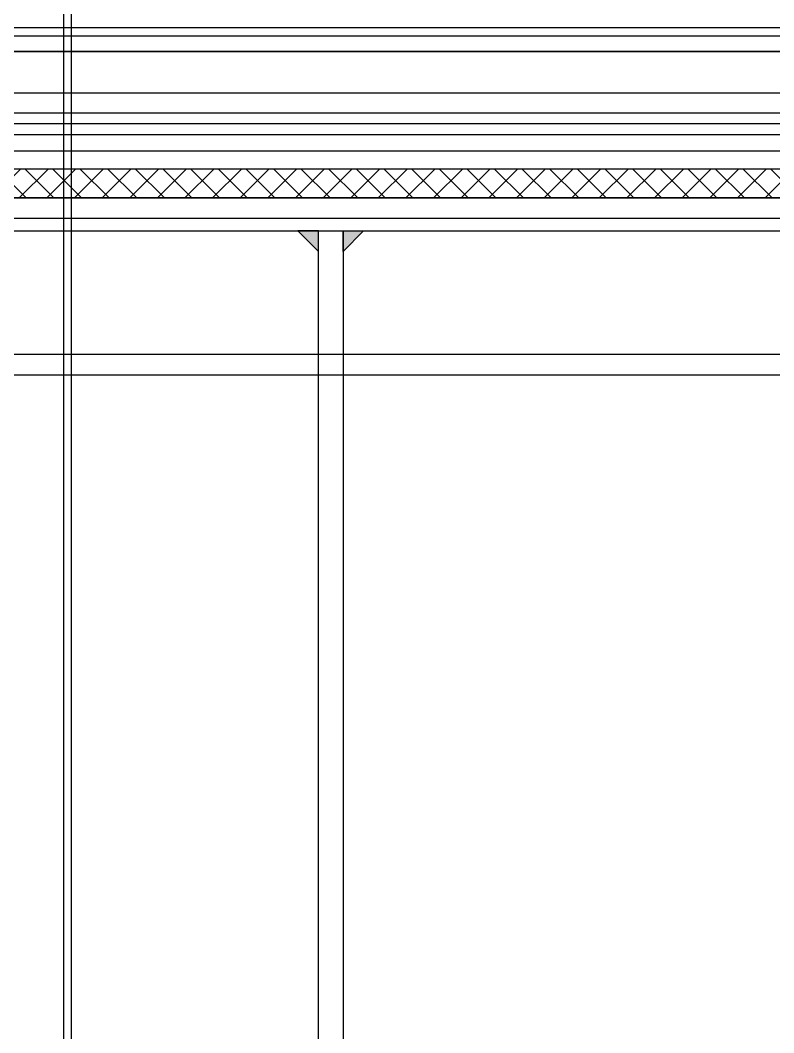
# Model space of a CAD drawing. Header units: centimetres. Extents: x 470464 to 524273, y 49611 to 59074.
# Drawn here: x 505247.33 to 505265.66, y 50550.61 to 50575.23 of the extents above; entities that cross this region are included whole.
import ezdxf

# ---------------------------------------------------------------- set-up
doc = ezdxf.new("R2010")
doc.units = ezdxf.units.CM
doc.header["$MEASUREMENT"] = 0
doc.layers.add('vinç', color=7, linetype='Continuous')

# ---------------------------------------------------------------- blocks, each defined once
blk = doc.blocks.new('ghfhjkdjfdkyufgfktuthkgt')
at = {"color": 2, "ltscale": 0.4}
for p, q in [((417976.883, 69071.163), (416796.458, 69071.163)), ((417976.459, 69070.663), (416796.458, 69070.663)), ((416796.458, 69067.363), (417976.459, 69067.363)), ((416796.458, 69066.863), (417976.459, 69066.863))]:
    blk.add_line(p, q, dxfattribs=at)
blk = doc.blocks.new('kjjlkhlljklhıjşlkmkjş')
at = {"color": 2, "ltscale": 4}
blk.add_line((417929.959, 69213.463, -0.009), (417929.959, 69136.163, 0.119), dxfattribs=at)
at = {"color": 2}
blk.add_line((417930.159, 69136.163, 0.119), (417930.159, 69213.463, -0.009), dxfattribs=at)
blk = doc.blocks.new('tyrterwefbrrbevrwc')
at = {"color": 2}
for p, q in [((416798.859, 68253.905), (417974.059, 68253.905)), ((416798.859, 68253.525), (417974.059, 68253.525))]:
    blk.add_line(p, q, dxfattribs=at)
at = {"layer": 'vinç', "color": 2}
for p, q in [((417974.059, 68254.095), (416798.859, 68254.095)), ((417974.059, 68253.525), (416798.859, 68253.525)), ((417974.059, 68252.51), (416798.859, 68252.51)), ((417974.059, 68252.023), (416798.859, 68252.023)), ((417974.059, 68251.765), (416798.859, 68251.765)), ((417974.059, 68251.494), (416798.859, 68251.494)), ((417974.059, 68251.096), (416798.859, 68251.096)), ((417974.059, 68250.663), (416798.859, 68250.663))]:
    blk.add_line(p, q, dxfattribs=at)
blk = doc.blocks.new('tyrteryrteyyt3rwerw')
h = blk.add_hatch()
h.set_pattern_fill('ANSI37', color=2, scale=3.8, angle=360)
h.set_pattern_definition([(45, (342050.756, 161193.00613), (-0.335875721, 0.335875721), []), (135, (342050.756, 161193.00613), (-0.335875721, -0.335875721), [])])
h.paths.add_polyline_path([(416798.859, 68195.663), (416798.859, 68194.963), (417974.059, 68194.963), (417974.059, 68195.663)])
at = {"color": 2}
blk.add_lwpolyline([(417974.059, 68195.663), (416798.859, 68195.663), (416798.859, 68194.963), (417974.059, 68194.963)], close=True, dxfattribs=at)
blk = doc.blocks.new('hfgdtnyrmuntyr')
h = blk.add_hatch(color=2)
h.dxf.hatch_style = 1
h.paths.add_polyline_path([(417935.659, 68194.163), (417936.159, 68193.663), (417936.159, 68194.163)])
h = blk.add_hatch(color=2)
h.dxf.hatch_style = 1
h.paths.add_polyline_path([(417936.759, 68194.163), (417936.759, 68193.663), (417937.259, 68194.163)])
at = {"color": 2, "ltscale": 0.4}
for points in [[(416783.759, 68194.163), (417989.159, 68194.163), (417989.159, 68194.963), (416783.759, 68194.963)], [(417936.759, 68194.163), (417936.759, 68171.163), (417936.159, 68171.163), (417936.159, 68194.163)]]:
    blk.add_lwpolyline(points, close=True, dxfattribs=at)
at = {"color": 2}
for points in [[(417936.159, 68194.163), (417935.659, 68194.163), (417936.159, 68193.663), (417936.159, 68194.163)], [(417936.759, 68194.163), (417937.259, 68194.163), (417936.759, 68193.663), (417936.759, 68194.163)]]:
    blk.add_lwpolyline(points, dxfattribs=at)
blk = doc.blocks.new('lkjşlkjkloıjljikşlklş')
at = {"layer": 'vinç', "color": 2}
for name, p in [('tyrterwefbrrbevrwc', (0, 611)), ('tyrteryrteyyt3rwerw', (0, 666)), ('hfgdtnyrmuntyr', (0, 666))]:
    blk.add_blockref(name, p, dxfattribs=at)
blk = doc.blocks.new('DHSETSRDJFDS')
at = {"layer": 'vinç', "color": 2}
for name, p in [('kjjlkhlljklhıjşlkmkjş', (0, -384.5, -0.119)), ('lkjşlkjkloıjljikşlklş', (0, -70)), ('ghfhjkdjfdkyufgfktuthkgt', (0, -280.2))]:
    blk.add_blockref(name, p, dxfattribs=at)

msp = doc.modelspace()

# ---------------------------------------------------------------- block references
at = {"layer": 'vinç', "color": 0}
msp.add_blockref('DHSETSRDJFDS', (87318.426, -18220.054), dxfattribs=at)

doc.saveas('drawing.dxf')
